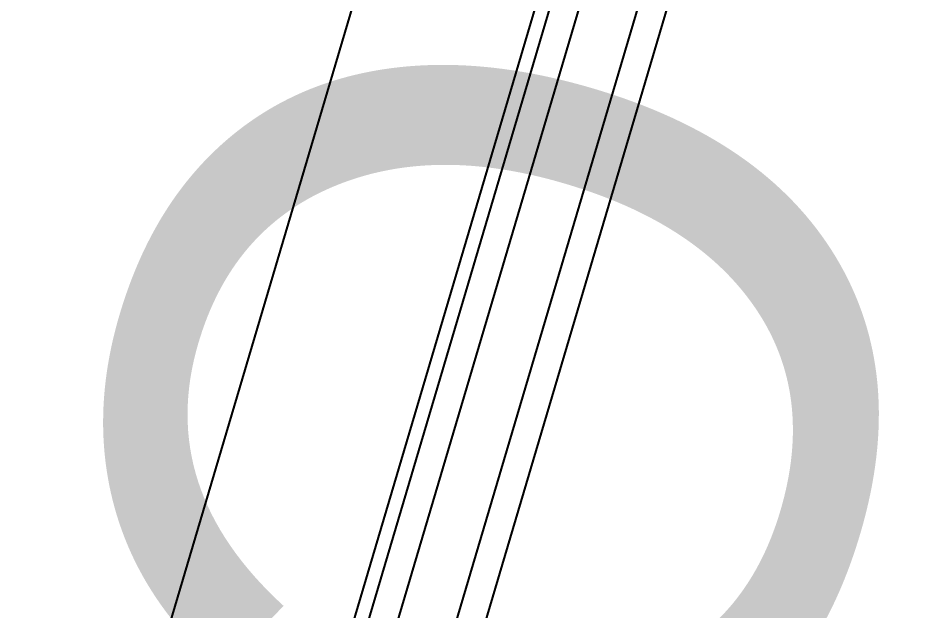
# Model space of a CAD drawing. Header units: millimetres. Extents: x 62878 to 70819, y -67946 to -61850.
# Drawn here: x 68125.56 to 68144.91, y -65089.04 to -65076.4 of the extents above; entities that cross this region are included whole.
import ezdxf
from ezdxf.enums import TextEntityAlignment as Align

# ---------------------------------------------------------------- set-up
doc = ezdxf.new("R2010")
doc.units = ezdxf.units.MM
doc.layers.add('antet_3', color=7, linetype='Continuous', lineweight=9)
doc.layers.add('DOGRAMA', color=171, linetype='Continuous', lineweight=0)
doc.styles.add('bold', font='arial.ttf', dxfattribs={"height": 10})

msp = doc.modelspace()

# ---------------------------------------------------------------- linework, layer by layer
at = {"layer": 'DOGRAMA', "lineweight": -2}
for p, q in [((68128.304, -65090.981), (68140.845, -65048.627)), ((68131.951, -65092.895), (68144.719, -65049.774)), ((68132.024, -65091.592), (68144.431, -65049.689)), ((68132.526, -65093.065), (68145.294, -65049.944)), ((68132.973, -65095.784), (68146.445, -65050.285)), ((68133.576, -65095.858), (68147.02, -65050.455))]:
    msp.add_line(p, q, dxfattribs=at)

# ---------------------------------------------------------------- texts
at = {"layer": 'antet_3', "linetype": 'ByBlock', "style": 'bold'}
msp.add_text('CAM ', height=16, rotation=253.5761, dxfattribs=at).set_placement((68130.153, -65103.579), align=Align.MIDDLE_CENTER)

doc.saveas('drawing.dxf')
